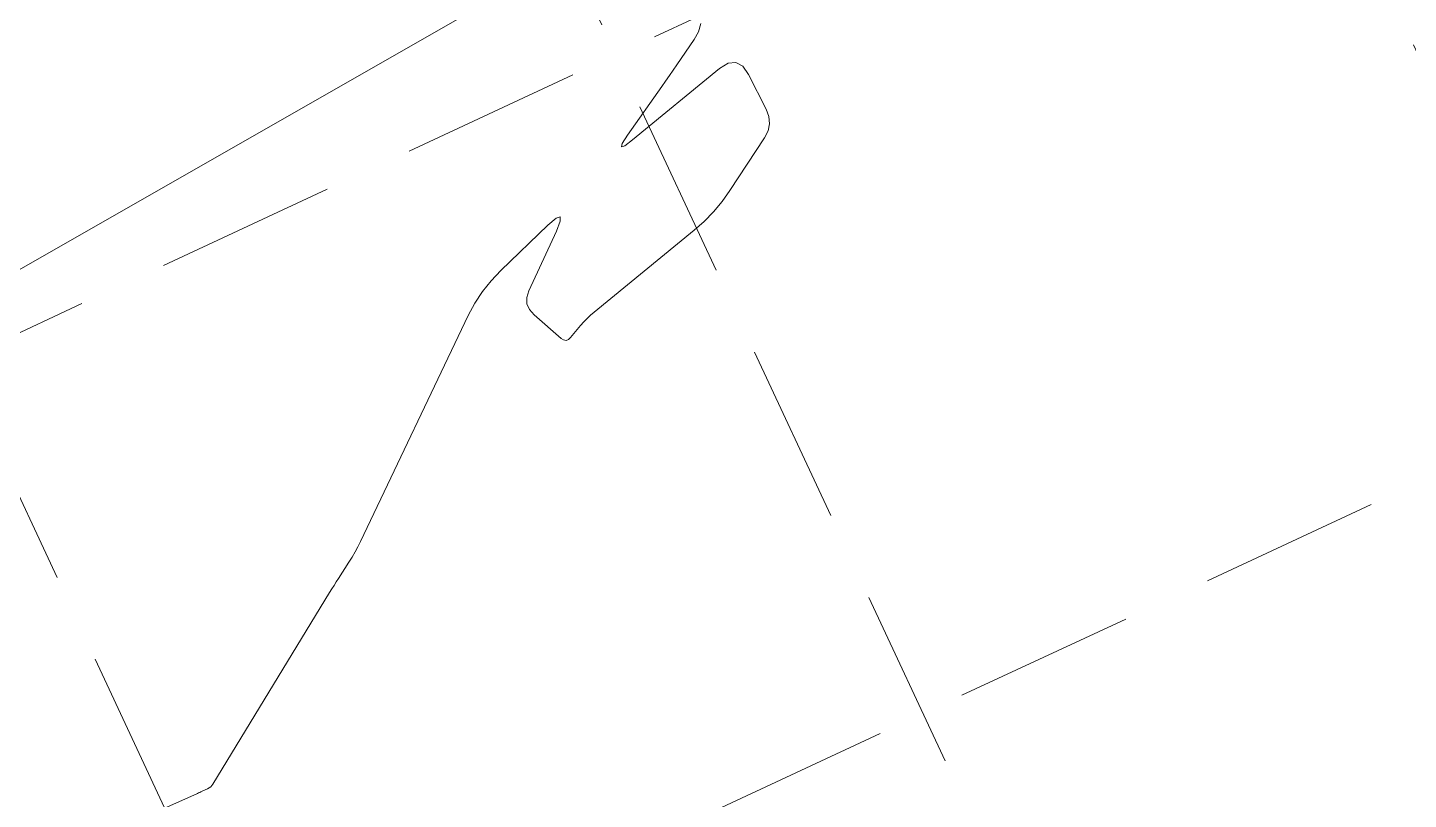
# Model space of a CAD drawing. Extents: x 2498567 to 2501210, y 7092229 to 7094464.
# Drawn here: x 2499900.3 to 2499967.2, y 7093057.4 to 7093094.8 of the extents above; entities that cross this region are included whole.
import ezdxf

# ---------------------------------------------------------------- set-up
doc = ezdxf.new("R2010")
doc.units = 0
doc.header["$MEASUREMENT"] = 0
doc.linetypes.add('DGN Style 6', pattern=[2507.657798, 1.318432, -527.372828, 922.902449, -527.372828, 1.318432, -527.372828])
doc.linetypes.add('HIDDEN', pattern=[0.375, 0.25, -0.125])
doc.layers.add('GRID', color=254, linetype='HIDDEN')
doc.layers.add('Level 31', color=254, linetype='Continuous', lineweight=0)
doc.layers.add('RW_Ex_ROW', color=30, linetype='DGN Style 6', lineweight=0)

msp = doc.modelspace()

# ---------------------------------------------------------------- linework, layer by layer
at = {"layer": 'GRID', "color": 252, "linetype": 'HIDDEN', "lineweight": 0, "ltscale": 35}
for p, q in [((2499573.661, 7093938.57), (2500094.809, 7092820.896)), ((2499541.732, 7093923.682), (2500062.879, 7092806.008)), ((2499509.802, 7093908.793), (2500030.95, 7092791.12)), ((2499002.866, 7092661.762), (2500982.494, 7093584.82)), ((2499017.754, 7092629.832), (2500997.382, 7093552.89))]:
    msp.add_line(p, q, dxfattribs=at)
at = {"layer": 'Level 31', "color": 35, "linetype": 'Continuous', "lineweight": 13}
for p, q in [((2499932.945, 7093095.038), (2499932.825, 7093094.639)), ((2499932.615, 7093094.256), (2499931.782, 7093093.032)), ((2499932.825, 7093094.639), (2499932.615, 7093094.256)), ((2499931.782, 7093093.032), (2499931.603, 7093092.77)), ((2499933.849, 7093092.855), (2499934.271, 7093093.111)), ((2499934.271, 7093093.111), (2499934.647, 7093093.147)), ((2499934.647, 7093093.147), (2499934.977, 7093092.964)), ((2499934.977, 7093092.964), (2499935.262, 7093092.56)), ((2499929.636, 7093089.391), (2499933.849, 7093092.855)), ((2499931.242, 7093092.248), (2499931.06, 7093091.988)), ((2499931.423, 7093092.508), (2499931.242, 7093092.248)), ((2499931.603, 7093092.77), (2499931.423, 7093092.508)), ((2499935.262, 7093092.56), (2499936.115, 7093090.882)), ((2499931.06, 7093091.988), (2499929.392, 7093089.618)), ((2499936.115, 7093090.882), (2499936.248, 7093090.526)), ((2499936.248, 7093090.526), (2499936.279, 7093090.175)), ((2499929.392, 7093089.618), (2499929.139, 7093089.223)), ((2499936.209, 7093089.829), (2499936.037, 7093089.49)), ((2499936.279, 7093090.175), (2499936.209, 7093089.829)), ((2499929.139, 7093089.223), (2499929.096, 7093089.054)), ((2499929.096, 7093089.054), (2499929.261, 7093089.11)), ((2499929.261, 7093089.11), (2499929.636, 7093089.391)), ((2499936.037, 7093089.49), (2499934.353, 7093086.936)), ((2499934.353, 7093086.936), (2499933.974, 7093086.405)), ((2499933.974, 7093086.405), (2499933.559, 7093085.907)), ((2499925.932, 7093085.599), (2499925.538, 7093085.261)), ((2499926.132, 7093085.663), (2499925.932, 7093085.599)), ((2499926.138, 7093085.453), (2499926.132, 7093085.663)), ((2499933.559, 7093085.907), (2499933.106, 7093085.442)), ((2499925.538, 7093085.261), (2499923.249, 7093083.054)), ((2499924.616, 7093082.073), (2499925.95, 7093084.969)), ((2499925.95, 7093084.969), (2499926.138, 7093085.453)), ((2499932.618, 7093085.009), (2499927.782, 7093081.042)), ((2499933.106, 7093085.442), (2499932.618, 7093085.009)), ((2499923.249, 7093083.054), (2499922.783, 7093082.564)), ((2499922.783, 7093082.564), (2499922.366, 7093082.037)), ((2499922.366, 7093082.037), (2499921.999, 7093081.476)), ((2499924.515, 7093081.747), (2499924.616, 7093082.073)), ((2499924.523, 7093081.444), (2499924.515, 7093081.747)), ((2499921.681, 7093080.878), (2499916.46, 7093069.926)), ((2499921.999, 7093081.476), (2499921.681, 7093080.878)), ((2499924.64, 7093081.165), (2499924.523, 7093081.444)), ((2499924.867, 7093080.91), (2499924.64, 7093081.165)), ((2499926.18, 7093079.772), (2499924.867, 7093080.91)), ((2499927.606, 7093080.89), (2499927.438, 7093080.731)), ((2499927.782, 7093081.042), (2499927.606, 7093080.89)), ((2499927.123, 7093080.39), (2499926.635, 7093079.809)), ((2499927.277, 7093080.565), (2499927.123, 7093080.39)), ((2499927.438, 7093080.731), (2499927.277, 7093080.565)), ((2499926.3, 7093079.695), (2499926.18, 7093079.772)), ((2499926.417, 7093079.675), (2499926.3, 7093079.695)), ((2499926.528, 7093079.713), (2499926.417, 7093079.675)), ((2499926.635, 7093079.809), (2499926.528, 7093079.713)), ((2499916.332, 7093069.668), (2499916.196, 7093069.415)), ((2499916.46, 7093069.926), (2499916.332, 7093069.668)), ((2499915.9, 7093068.921), (2499915.392, 7093068.13)), ((2499916.052, 7093069.166), (2499915.9, 7093068.921)), ((2499916.196, 7093069.415), (2499916.052, 7093069.166)), ((2499915.069, 7093067.619), (2499914.964, 7093067.447)), ((2499915.176, 7093067.79), (2499915.069, 7093067.619)), ((2499915.283, 7093067.96), (2499915.176, 7093067.79)), ((2499915.392, 7093068.13), (2499915.283, 7093067.96)), ((2499914.964, 7093067.447), (2499909.311, 7093058.162)), ((2499909.311, 7093058.162), (2499909.26, 7093058.089)), ((2499908.554, 7093057.706), (2499904.427, 7093055.864)), ((2499908.612, 7093057.732), (2499908.554, 7093057.706)), ((2499908.67, 7093057.758), (2499908.612, 7093057.732)), ((2499908.727, 7093057.784), (2499908.67, 7093057.758)), ((2499908.785, 7093057.81), (2499908.727, 7093057.784)), ((2499909.053, 7093057.933), (2499908.785, 7093057.81)), ((2499909.131, 7093057.975), (2499909.053, 7093057.933)), ((2499909.2, 7093058.027), (2499909.131, 7093057.975)), ((2499909.26, 7093058.089), (2499909.2, 7093058.027))]:
    msp.add_line(p, q, dxfattribs=at)
at = {"layer": 'RW_Ex_ROW', "color": 254}
msp.add_line((2500931.408, 7093673.371), (2499777.548, 7093013.067), dxfattribs=at)

doc.saveas('drawing.dxf')
